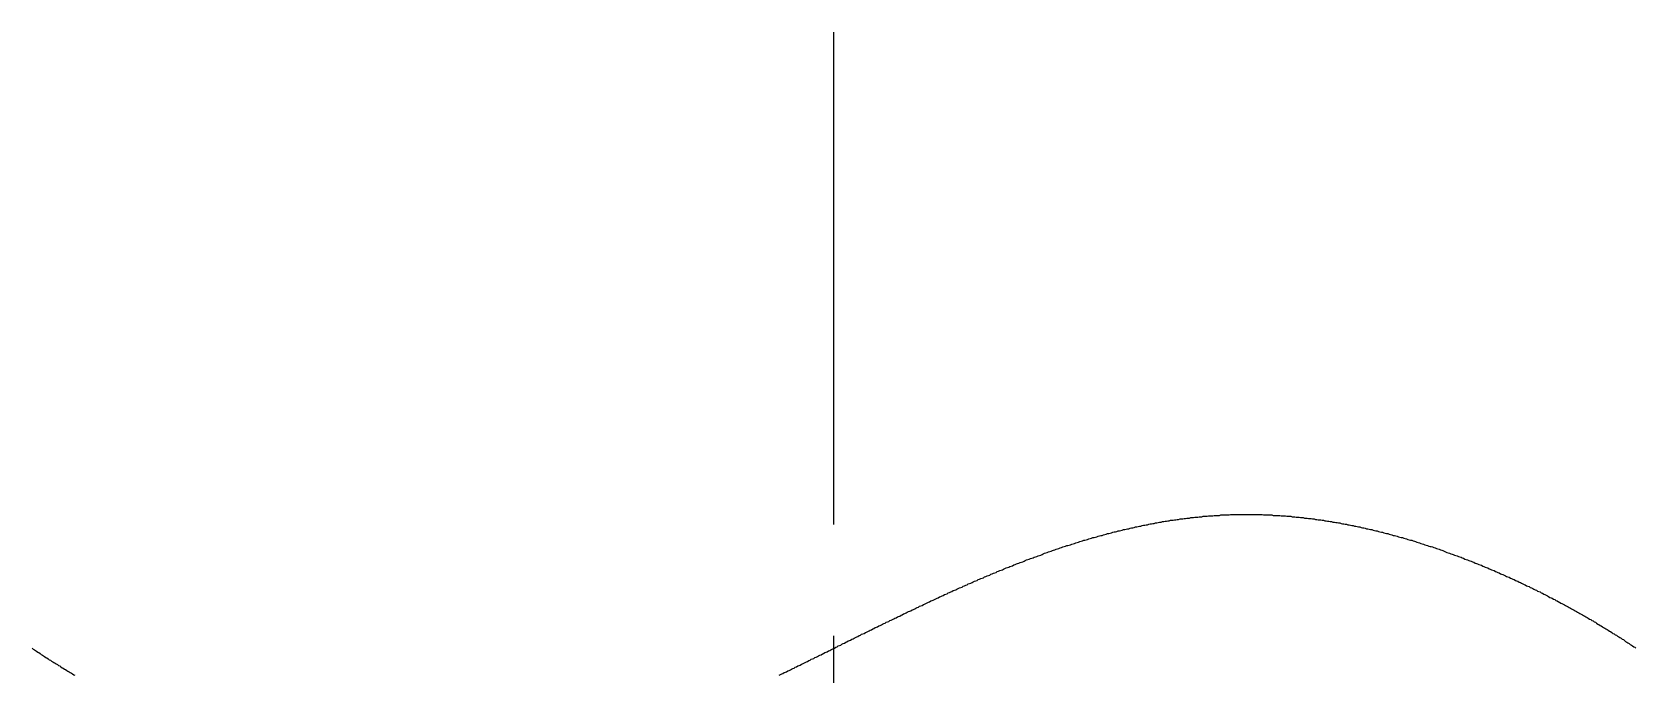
# Model space of a CAD drawing. Extents: x 41.8 to 100, y 120 to 187.8.
# Drawn here: x 71.929 to 75.529, y 162.751 to 164.194 of the extents above; entities that cross this region are included whole.
import ezdxf

# ---------------------------------------------------------------- set-up
doc = ezdxf.new("R2010")
doc.units = 0
doc.linetypes.add('CENTER', pattern=[2, 1.25, -0.25, 0.25, -0.25])
doc.layers.get('0').update_dxf_attribs({"linetype": 'CONTINUOUS'})
doc.layers.add('CENTER', color=1, linetype='CENTER')

msp = doc.modelspace()

# ---------------------------------------------------------------- linework, layer by layer
at = {"color": 3}
for points in [[(73.606, 162.75, 0), (73.6088, 162.752, 0), (73.6116, 162.753, 0), (73.6143, 162.754, 0), (73.6171, 162.756, 0), (73.6199, 162.757, 0), (73.6226, 162.758, 0), (73.6254, 162.76, 0), (73.6281, 162.761, 0), (73.6309, 162.762, 0), (73.6337, 162.764, 0), (73.6364, 162.765, 0), (73.6392, 162.766, 0), (73.642, 162.768, 0), (73.6447, 162.769, 0), (73.6475, 162.771, 0), (73.6503, 162.772, 0), (73.653, 162.773, 0), (73.6558, 162.775, 0), (73.6585, 162.776, 0), (73.6613, 162.777, 0), (73.6641, 162.779, 0), (73.6668, 162.78, 0), (73.6696, 162.781, 0), (73.6723, 162.783, 0), (73.6751, 162.784, 0), (73.6779, 162.786, 0), (73.6806, 162.787, 0), (73.6834, 162.788, 0), (73.6861, 162.79, 0), (73.6889, 162.791, 0), (73.6916, 162.792, 0), (73.6944, 162.794, 0), (73.6972, 162.795, 0), (73.6999, 162.796, 0), (73.7027, 162.798, 0), (73.7054, 162.799, 0), (73.7082, 162.801, 0), (73.7109, 162.802, 0), (73.7137, 162.803, 0), (73.7165, 162.805, 0), (73.7192, 162.806, 0), (73.722, 162.807, 0), (73.7247, 162.809, 0), (73.7275, 162.81, 0), (73.7302, 162.811, 0), (73.733, 162.813, 0), (73.7358, 162.814, 0), (73.7385, 162.816, 0), (73.7413, 162.817, 0), (73.744, 162.818, 0), (73.7468, 162.82, 0), (73.7495, 162.821, 0), (73.7523, 162.822, 0), (73.7551, 162.824, 0), (73.7578, 162.825, 0), (73.7606, 162.827, 0), (73.7633, 162.828, 0), (73.7661, 162.829, 0), (73.7689, 162.831, 0), (73.7716, 162.832, 0), (73.7744, 162.833, 0), (73.7771, 162.835, 0), (73.7799, 162.836, 0), (73.7826, 162.837, 0), (73.7854, 162.839, 0), (73.7882, 162.84, 0), (73.7909, 162.842, 0), (73.7937, 162.843, 0), (73.7964, 162.844, 0), (73.7992, 162.846, 0), (73.802, 162.847, 0), (73.8047, 162.848, 0), (73.8075, 162.85, 0), (73.8103, 162.851, 0), (73.813, 162.852, 0), (73.8158, 162.854, 0), (73.8185, 162.855, 0), (73.8213, 162.857, 0), (73.8241, 162.858, 0), (73.8268, 162.859, 0), (73.8296, 162.861, 0), (73.8324, 162.862, 0), (73.8351, 162.863, 0), (73.8379, 162.865, 0), (73.8407, 162.866, 0), (73.8434, 162.867, 0), (73.8462, 162.869, 0), (73.849, 162.87, 0), (73.8517, 162.871, 0), (73.8545, 162.873, 0), (73.8573, 162.874, 0), (73.86, 162.875, 0), (73.8628, 162.877, 0), (73.8656, 162.878, 0), (73.8683, 162.879, 0), (73.8711, 162.881, 0), (73.8739, 162.882, 0), (73.8766, 162.883, 0), (73.8794, 162.885, 0), (73.8822, 162.886, 0), (73.885, 162.888, 0), (73.8877, 162.889, 0), (73.8905, 162.89, 0), (73.8933, 162.892, 0), (73.8961, 162.893, 0), (73.8988, 162.894, 0), (73.9016, 162.895, 0), (73.9044, 162.897, 0), (73.9072, 162.898, 0), (73.91, 162.899, 0), (73.9127, 162.901, 0), (73.9155, 162.902, 0), (73.9183, 162.903, 0), (73.9211, 162.905, 0), (73.9239, 162.906, 0), (73.9267, 162.907, 0), (73.9294, 162.909, 0), (73.9322, 162.91, 0), (73.935, 162.911, 0), (73.9378, 162.913, 0), (73.9406, 162.914, 0), (73.9434, 162.915, 0), (73.9462, 162.917, 0), (73.9489, 162.918, 0), (73.9517, 162.919, 0), (73.9545, 162.92, 0), (73.9573, 162.922, 0), (73.9601, 162.923, 0), (73.9629, 162.924, 0), (73.9657, 162.926, 0), (73.9685, 162.927, 0), (73.9713, 162.928, 0), (73.9741, 162.929, 0), (73.9769, 162.931, 0), (73.9797, 162.932, 0), (73.9825, 162.933, 0), (73.9853, 162.935, 0), (73.9881, 162.936, 0), (73.9909, 162.937, 0), (73.9937, 162.938, 0), (73.9965, 162.94, 0), (73.9993, 162.941, 0), (74.0021, 162.942, 0), (74.0049, 162.943, 0), (74.0077, 162.945, 0), (74.0106, 162.946, 0), (74.0134, 162.947, 0), (74.0162, 162.948, 0), (74.019, 162.95, 0), (74.0218, 162.951, 0), (74.0246, 162.952, 0), (74.0274, 162.953, 0), (74.0302, 162.955, 0), (74.0331, 162.956, 0), (74.0359, 162.957, 0), (74.0387, 162.958, 0), (74.0415, 162.96, 0), (74.0444, 162.961, 0), (74.0472, 162.962, 0), (74.05, 162.963, 0), (74.0528, 162.965, 0), (74.0557, 162.966, 0), (74.0585, 162.967, 0), (74.0613, 162.968, 0), (74.0641, 162.969, 0), (74.067, 162.971, 0), (74.0698, 162.972, 0), (74.0726, 162.973, 0), (74.0755, 162.974, 0), (74.0783, 162.975, 0), (74.0812, 162.977, 0), (74.084, 162.978, 0), (74.0868, 162.979, 0), (74.0897, 162.98, 0), (74.0925, 162.981, 0), (74.0954, 162.983, 0), (74.0982, 162.984, 0), (74.1011, 162.985, 0), (74.1039, 162.986, 0), (74.1068, 162.987, 0), (74.1096, 162.988, 0), (74.1125, 162.99, 0), (74.1153, 162.991, 0), (74.1182, 162.992, 0), (74.121, 162.993, 0), (74.1239, 162.994, 0), (74.1267, 162.995, 0), (74.1296, 162.996, 0), (74.1325, 162.998, 0), (74.1353, 162.999, 0), (74.1382, 163, 0), (74.1411, 163.001, 0), (74.1439, 163.002, 0), (74.1468, 163.003, 0), (74.1497, 163.004, 0), (74.1525, 163.005, 0), (74.1554, 163.006, 0), (74.1583, 163.008, 0), (74.1612, 163.009, 0), (74.164, 163.01, 0), (74.1669, 163.011, 0), (74.1698, 163.012, 0), (74.1727, 163.013, 0), (74.1756, 163.014, 0), (74.1785, 163.015, 0), (74.1813, 163.016, 0), (74.1842, 163.017, 0), (74.1871, 163.018, 0), (74.19, 163.019, 0), (74.1929, 163.02, 0), (74.1958, 163.021, 0), (74.1987, 163.023, 0), (74.2016, 163.024, 0), (74.2045, 163.025, 0), (74.2074, 163.026, 0), (74.2103, 163.027, 0), (74.2132, 163.028, 0), (74.2161, 163.029, 0), (74.219, 163.03, 0), (74.2219, 163.031, 0), (74.2248, 163.032, 0), (74.2278, 163.033, 0), (74.2307, 163.034, 0), (74.2336, 163.035, 0), (74.2365, 163.036, 0), (74.2394, 163.037, 0), (74.2423, 163.038, 0), (74.2453, 163.039, 0), (74.2482, 163.04, 0), (74.2511, 163.041, 0), (74.254, 163.041, 0), (74.257, 163.042, 0), (74.2599, 163.043, 0), (74.2628, 163.044, 0), (74.2658, 163.045, 0), (74.2687, 163.046, 0), (74.2716, 163.047, 0), (74.2746, 163.048, 0), (74.2775, 163.049, 0), (74.2805, 163.05, 0), (74.2834, 163.051, 0), (74.2863, 163.052, 0), (74.2893, 163.053, 0), (74.2922, 163.053, 0), (74.2952, 163.054, 0), (74.2981, 163.055, 0), (74.3011, 163.056, 0), (74.3041, 163.057, 0), (74.307, 163.058, 0), (74.31, 163.059, 0), (74.3129, 163.059, 0), (74.3159, 163.06, 0), (74.3189, 163.061, 0), (74.3218, 163.062, 0), (74.3248, 163.063, 0), (74.3277, 163.064, 0), (74.3307, 163.064, 0), (74.3337, 163.065, 0), (74.3367, 163.066, 0), (74.3396, 163.067, 0), (74.3426, 163.068, 0), (74.3456, 163.068, 0), (74.3486, 163.069, 0), (74.3515, 163.07, 0), (74.3545, 163.071, 0), (74.3575, 163.072, 0), (74.3605, 163.072, 0), (74.3635, 163.073, 0), (74.3665, 163.074, 0), (74.3695, 163.074, 0), (74.3725, 163.075, 0), (74.3754, 163.076, 0), (74.3784, 163.077, 0), (74.3814, 163.077, 0), (74.3844, 163.078, 0), (74.3874, 163.079, 0), (74.3904, 163.079, 0), (74.3934, 163.08, 0), (74.3964, 163.081, 0), (74.3994, 163.081, 0), (74.4025, 163.082, 0), (74.4055, 163.083, 0), (74.4085, 163.083, 0), (74.4115, 163.084, 0), (74.4145, 163.085, 0), (74.4175, 163.085, 0), (74.4205, 163.086, 0), (74.4235, 163.087, 0), (74.4266, 163.087, 0), (74.4296, 163.088, 0), (74.4326, 163.088, 0), (74.4356, 163.089, 0), (74.4386, 163.09, 0), (74.4417, 163.09, 0), (74.4447, 163.091, 0), (74.4477, 163.091, 0), (74.4507, 163.092, 0), (74.4538, 163.092, 0), (74.4568, 163.093, 0), (74.4598, 163.094, 0), (74.4629, 163.094, 0), (74.4659, 163.095, 0), (74.4689, 163.095, 0), (74.472, 163.096, 0), (74.475, 163.096, 0), (74.4781, 163.097, 0), (74.4811, 163.097, 0), (74.4841, 163.098, 0), (74.4872, 163.098, 0), (74.4902, 163.098, 0), (74.4933, 163.099, 0), (74.4963, 163.099, 0), (74.4994, 163.1, 0), (74.5024, 163.1, 0), (74.5055, 163.101, 0), (74.5085, 163.101, 0), (74.5116, 163.101, 0), (74.5146, 163.102, 0), (74.5177, 163.102, 0), (74.5207, 163.103, 0), (74.5238, 163.103, 0), (74.5268, 163.103, 0), (74.5299, 163.104, 0), (74.533, 163.104, 0), (74.536, 163.104, 0), (74.5391, 163.105, 0), (74.5422, 163.105, 0), (74.5452, 163.105, 0), (74.5483, 163.106, 0), (74.5513, 163.106, 0), (74.5544, 163.106, 0), (74.5575, 163.107, 0), (74.5605, 163.107, 0), (74.5636, 163.107, 0), (74.5667, 163.107, 0), (74.5697, 163.108, 0), (74.5728, 163.108, 0), (74.5759, 163.108, 0), (74.579, 163.108, 0), (74.582, 163.109, 0), (74.5851, 163.109, 0), (74.5882, 163.109, 0), (74.5913, 163.109, 0), (74.5943, 163.109, 0), (74.5974, 163.11, 0), (74.6005, 163.11, 0), (74.6036, 163.11, 0), (74.6066, 163.11, 0), (74.6097, 163.11, 0), (74.6128, 163.11, 0), (74.6159, 163.11, 0), (74.6189, 163.111, 0), (74.622, 163.111, 0), (74.6251, 163.111, 0), (74.6282, 163.111, 0), (74.6312, 163.111, 0), (74.6343, 163.111, 0), (74.6374, 163.111, 0), (74.6405, 163.111, 0), (74.6436, 163.111, 0), (74.6466, 163.111, 0), (74.6497, 163.111, 0), (74.6528, 163.111, 0), (74.6559, 163.111, 0), (74.659, 163.111, 0), (74.662, 163.111, 0), (74.6651, 163.111, 0), (74.6682, 163.111, 0), (74.6713, 163.111, 0), (74.6744, 163.111, 0), (74.6774, 163.111, 0), (74.6805, 163.111, 0), (74.6836, 163.111, 0), (74.6867, 163.111, 0), (74.6897, 163.111, 0), (74.6928, 163.11, 0), (74.6959, 163.11, 0), (74.699, 163.11, 0), (74.7021, 163.11, 0), (74.7051, 163.11, 0), (74.7082, 163.11, 0), (74.7113, 163.11, 0), (74.7144, 163.109, 0), (74.7174, 163.109, 0), (74.7205, 163.109, 0), (74.7236, 163.109, 0), (74.7267, 163.109, 0), (74.7297, 163.109, 0), (74.7328, 163.108, 0), (74.7359, 163.108, 0), (74.7389, 163.108, 0), (74.742, 163.108, 0), (74.7451, 163.107, 0), (74.7482, 163.107, 0), (74.7512, 163.107, 0), (74.7543, 163.107, 0), (74.7574, 163.106, 0), (74.7604, 163.106, 0), (74.7635, 163.106, 0), (74.7665, 163.105, 0), (74.7696, 163.105, 0), (74.7727, 163.105, 0), (74.7757, 163.104, 0), (74.7788, 163.104, 0), (74.7819, 163.104, 0), (74.7849, 163.103, 0), (74.788, 163.103, 0), (74.791, 163.103, 0), (74.7941, 163.102, 0), (74.7971, 163.102, 0), (74.8002, 163.102, 0), (74.8032, 163.101, 0), (74.8063, 163.101, 0), (74.8094, 163.1, 0), (74.8124, 163.1, 0), (74.8155, 163.099, 0), (74.8185, 163.099, 0), (74.8215, 163.099, 0), (74.8246, 163.098, 0), (74.8276, 163.098, 0), (74.8307, 163.097, 0), (74.8337, 163.097, 0), (74.8368, 163.096, 0), (74.8398, 163.096, 0), (74.8428, 163.095, 0), (74.8459, 163.095, 0), (74.8489, 163.094, 0), (74.852, 163.094, 0), (74.855, 163.093, 0), (74.858, 163.093, 0), (74.8611, 163.092, 0), (74.8641, 163.092, 0), (74.8671, 163.091, 0), (74.8701, 163.09, 0), (74.8732, 163.09, 0), (74.8762, 163.089, 0), (74.8792, 163.089, 0), (74.8822, 163.088, 0), (74.8853, 163.088, 0), (74.8883, 163.087, 0), (74.8913, 163.086, 0), (74.8943, 163.086, 0), (74.8973, 163.085, 0), (74.9004, 163.085, 0), (74.9034, 163.084, 0), (74.9064, 163.083, 0), (74.9094, 163.083, 0), (74.9124, 163.082, 0), (74.9154, 163.081, 0), (74.9184, 163.081, 0), (74.9214, 163.08, 0), (74.9244, 163.079, 0), (74.9274, 163.079, 0), (74.9304, 163.078, 0), (74.9334, 163.077, 0), (74.9364, 163.077, 0), (74.9394, 163.076, 0), (74.9424, 163.075, 0), (74.9454, 163.074, 0), (74.9484, 163.074, 0), (74.9514, 163.073, 0), (74.9544, 163.072, 0), (74.9574, 163.071, 0), (74.9603, 163.071, 0), (74.9633, 163.07, 0), (74.9663, 163.069, 0), (74.9693, 163.068, 0), (74.9723, 163.068, 0), (74.9752, 163.067, 0), (74.9782, 163.066, 0), (74.9812, 163.065, 0), (74.9842, 163.064, 0), (74.9871, 163.064, 0), (74.9901, 163.063, 0), (74.9931, 163.062, 0), (74.996, 163.061, 0), (74.999, 163.06, 0), (75.002, 163.059, 0), (75.0049, 163.059, 0), (75.0079, 163.058, 0), (75.0108, 163.057, 0), (75.0138, 163.056, 0), (75.0168, 163.055, 0), (75.0197, 163.054, 0), (75.0227, 163.053, 0), (75.0256, 163.053, 0), (75.0285, 163.052, 0), (75.0315, 163.051, 0), (75.0344, 163.05, 0), (75.0374, 163.049, 0), (75.0403, 163.048, 0), (75.0433, 163.047, 0), (75.0462, 163.046, 0), (75.0491, 163.045, 0), (75.0521, 163.044, 0), (75.055, 163.043, 0), (75.0579, 163.042, 0), (75.0608, 163.041, 0), (75.0638, 163.04, 0), (75.0667, 163.039, 0), (75.0696, 163.039, 0), (75.0725, 163.038, 0), (75.0755, 163.037, 0), (75.0784, 163.036, 0), (75.0813, 163.035, 0), (75.0842, 163.034, 0), (75.0871, 163.033, 0), (75.09, 163.032, 0), (75.0929, 163.031, 0), (75.0958, 163.03, 0), (75.0987, 163.029, 0), (75.1016, 163.027, 0), (75.1045, 163.026, 0), (75.1074, 163.025, 0), (75.1103, 163.024, 0), (75.1132, 163.023, 0), (75.1161, 163.022, 0), (75.119, 163.021, 0), (75.1219, 163.02, 0), (75.1248, 163.019, 0), (75.1277, 163.018, 0), (75.1305, 163.017, 0), (75.1334, 163.016, 0), (75.1363, 163.015, 0), (75.1392, 163.014, 0), (75.1421, 163.013, 0), (75.1449, 163.011, 0), (75.1478, 163.01, 0), (75.1507, 163.009, 0), (75.1535, 163.008, 0), (75.1564, 163.007, 0), (75.1593, 163.006, 0), (75.1621, 163.005, 0), (75.165, 163.004, 0), (75.1678, 163.002, 0), (75.1707, 163.001, 0), (75.1735, 163, 0), (75.1764, 162.999, 0), (75.1792, 162.998, 0), (75.1821, 162.997, 0), (75.1849, 162.995, 0), (75.1878, 162.994, 0), (75.1906, 162.993, 0), (75.1935, 162.992, 0), (75.1963, 162.991, 0), (75.1991, 162.989, 0), (75.202, 162.988, 0), (75.2048, 162.987, 0), (75.2076, 162.986, 0), (75.2105, 162.985, 0), (75.2133, 162.983, 0), (75.2161, 162.982, 0), (75.2189, 162.981, 0), (75.2218, 162.98, 0), (75.2246, 162.978, 0), (75.2274, 162.977, 0), (75.2302, 162.976, 0), (75.233, 162.975, 0), (75.2358, 162.973, 0), (75.2386, 162.972, 0), (75.2414, 162.971, 0), (75.2443, 162.97, 0), (75.2471, 162.968, 0), (75.2499, 162.967, 0), (75.2527, 162.966, 0), (75.2555, 162.965, 0), (75.2582, 162.963, 0), (75.261, 162.962, 0), (75.2638, 162.961, 0), (75.2666, 162.959, 0), (75.2694, 162.958, 0), (75.2722, 162.957, 0), (75.275, 162.955, 0), (75.2778, 162.954, 0), (75.2805, 162.953, 0), (75.2833, 162.951, 0), (75.2861, 162.95, 0), (75.2889, 162.949, 0), (75.2916, 162.947, 0), (75.2944, 162.946, 0), (75.2972, 162.945, 0), (75.2999, 162.943, 0), (75.3027, 162.942, 0), (75.3054, 162.941, 0), (75.3082, 162.939, 0), (75.311, 162.938, 0), (75.3137, 162.937, 0), (75.3165, 162.935, 0), (75.3192, 162.934, 0), (75.322, 162.932, 0), (75.3247, 162.931, 0), (75.3275, 162.93, 0), (75.3302, 162.928, 0), (75.3329, 162.927, 0), (75.3357, 162.925, 0), (75.3384, 162.924, 0), (75.3411, 162.923, 0), (75.3439, 162.921, 0), (75.3466, 162.92, 0), (75.3493, 162.918, 0), (75.352, 162.917, 0), (75.3548, 162.915, 0), (75.3575, 162.914, 0), (75.3602, 162.912, 0), (75.3629, 162.911, 0), (75.3656, 162.91, 0), (75.3683, 162.908, 0), (75.371, 162.907, 0), (75.3737, 162.905, 0), (75.3764, 162.904, 0), (75.3791, 162.902, 0), (75.3818, 162.901, 0), (75.3845, 162.899, 0), (75.3872, 162.898, 0), (75.3899, 162.896, 0), (75.3926, 162.895, 0), (75.3953, 162.893, 0), (75.398, 162.892, 0), (75.4007, 162.89, 0), (75.4033, 162.889, 0), (75.406, 162.887, 0), (75.4087, 162.886, 0), (75.4114, 162.884, 0), (75.414, 162.883, 0), (75.4167, 162.881, 0), (75.4194, 162.88, 0), (75.422, 162.878, 0), (75.4247, 162.876, 0), (75.4273, 162.875, 0), (75.43, 162.873, 0), (75.4326, 162.872, 0), (75.4353, 162.87, 0), (75.4379, 162.869, 0), (75.4406, 162.867, 0), (75.4432, 162.865, 0), (75.4459, 162.864, 0), (75.4485, 162.862, 0), (75.4511, 162.861, 0), (75.4538, 162.859, 0), (75.4564, 162.857, 0), (75.459, 162.856, 0), (75.4616, 162.854, 0), (75.4643, 162.853, 0), (75.4669, 162.851, 0), (75.4695, 162.849, 0), (75.4721, 162.848, 0), (75.4747, 162.846, 0), (75.4773, 162.844, 0), (75.4799, 162.843, 0), (75.4825, 162.841, 0), (75.4851, 162.84, 0), (75.4877, 162.838, 0), (75.4903, 162.836, 0), (75.4929, 162.835, 0), (75.4955, 162.833, 0), (75.4981, 162.831, 0), (75.5007, 162.83, 0), (75.5032, 162.828, 0), (75.5058, 162.826, 0), (75.5084, 162.824, 0), (75.511, 162.823, 0), (75.5135, 162.821, 0), (75.5161, 162.819, 0), (75.5186, 162.818, 0), (75.5212, 162.816, 0), (75.5238, 162.814, 0), (75.5263, 162.813, 0), (75.5289, 162.811, 0)], [(71.9289, 162.811, 0), (71.9314, 162.809, 0), (71.934, 162.807, 0), (71.9365, 162.806, 0), (71.9391, 162.804, 0), (71.9417, 162.802, 0), (71.9442, 162.801, 0), (71.9468, 162.799, 0), (71.9494, 162.797, 0), (71.9519, 162.795, 0), (71.9545, 162.794, 0), (71.9571, 162.792, 0), (71.9597, 162.79, 0), (71.9623, 162.789, 0), (71.9648, 162.787, 0), (71.9674, 162.785, 0), (71.97, 162.784, 0), (71.9726, 162.782, 0), (71.9752, 162.78, 0), (71.9778, 162.779, 0), (71.9804, 162.777, 0), (71.983, 162.776, 0), (71.9856, 162.774, 0), (71.9883, 162.772, 0), (71.9909, 162.771, 0), (71.9935, 162.769, 0), (71.9961, 162.767, 0), (71.9987, 162.766, 0), (72.0014, 162.764, 0), (72.004, 162.763, 0), (72.0066, 162.761, 0), (72.0092, 162.759, 0), (72.0119, 162.758, 0), (72.0145, 162.756, 0), (72.0172, 162.755, 0), (72.0198, 162.753, 0), (72.0225, 162.751, 0), (72.0251, 162.75, 0)]]:
    msp.add_polyline3d(points, dxfattribs=at)
at = {"layer": 'CENTER', "color": 1, "linetype": 'CENTER'}
msp.add_line((73.7288, 145.0885), (73.7288, 164.1939), dxfattribs=at)

doc.saveas('drawing.dxf')
